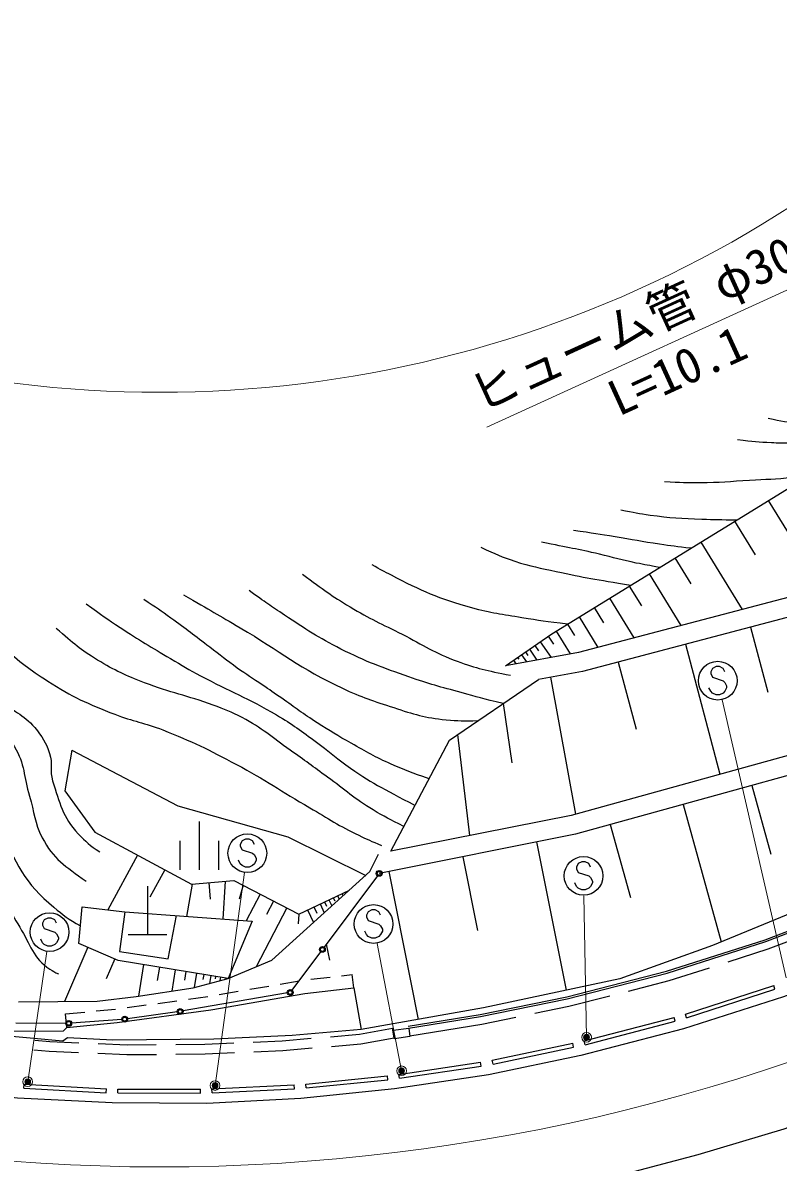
# Model space of a CAD drawing. Units: millimetres at full size, sheet at 1:1000; details may follow other scales. Extents: x 40000 to 680000, y 20000 to 380000.
# Drawn here: x 266579 to 305574, y 254796 to 313637 of the extents above; entities that cross this region are included whole.
import ezdxf
from ezdxf.enums import TextEntityAlignment as Align

# ---------------------------------------------------------------- set-up
doc = ezdxf.new("R2010")
doc.units = ezdxf.units.MM
doc.header["$LTSCALE"] = 1000
doc.header["$PDMODE"] = 32
doc.header["$PDSIZE"] = 500
for name, color, linetype, lineweight in [('M-BGD', 7, 'Continuous', 25), ('M-BMK', 2, 'Continuous', 13), ('M-STR-HTXT', 7, 'Continuous', 13), ('M-STR-STRC', 7, 'Continuous', 25)]:
    doc.layers.add(name, color=color, linetype=linetype, lineweight=lineweight)
doc.styles.add('ＭＳ ゴシック', font='')
doc.styles.get('ＭＳ ゴシック').set_extended_font_data('MS Gothic')

msp = doc.modelspace()

# ---------------------------------------------------------------- linework, layer by layer
at = {"layer": 'M-BGD'}
for p, q in [((293883, 282087), (308270, 290940)), ((305056, 288962), (307843, 284432)), ((303317, 287892), (304387, 286154)), ((301579, 286822), (303718, 283346)), ((300245, 286001), (301066, 284667)), ((298911, 285180), (300553, 282512)), ((297887, 284550), (298517, 283527)), ((296863, 283920), (298123, 281873)), ((296077, 283437), (296561, 282651)), ((294700, 282589), (295064, 281997)), ((295291, 282953), (296258, 281382)), ((291496, 280432), (293883, 282087)), ((293694, 281956), (293975, 281549)), ((294108, 282225), (294836, 281042)), ((304149, 282425), (305033, 279070)), ((292729, 281287), (293116, 280728)), ((293008, 281480), (293202, 281201)), ((293288, 281674), (293851, 280862)), ((300794, 281542), (302561, 274831)), ((291907, 280717), (292036, 280531)), ((292112, 280859), (292177, 280766)), ((292318, 281002), (292576, 280629)), ((292523, 281144), (292652, 280958)), ((297319, 280627), (298234, 277152)), ((288605, 276595), (293199, 279726)), ((293817, 279839), (295106, 272770)), ((291368, 278478), (291822, 275421)), ((285578, 270852), (288605, 276595)), ((289018, 276877), (289632, 271660)), ((304217, 274252), (305199, 270702)), ((300667, 273270), (302630, 266170)), ((275682, 272393), (275682, 269893)), ((296903, 272229), (297944, 268465)), ((274682, 271393), (274682, 269893)), ((276682, 271393), (276682, 269893)), ((293105, 271333), (294633, 263674)), ((272492, 270659), (270970, 267831)), ((289286, 270572), (290048, 266753)), ((273906, 269898), (273145, 268484)), ((285468, 269810), (286991, 262173)), ((273017, 269058), (273017, 266558)), ((275325, 269160), (275031, 267492)), ((276175, 269235), (276250, 268385)), ((277025, 269310), (276909, 267354)), ((277475, 269350), (280820, 267606)), ((277954, 269100), (277749, 268385)), ((278834, 268641), (278117, 267265)), ((280820, 267606), (283442, 268852)), ((282378, 268347), (282530, 268028)), ((282604, 268454), (282680, 268294)), ((282830, 268561), (282917, 268378)), ((283056, 268669), (283099, 268577)), ((283282, 268776), (283304, 268728)), ((280210, 267924), (278630, 264893)), ((279522, 268283), (279164, 267595)), ((281271, 267821), (281581, 267170)), ((281597, 267975), (281752, 267650)), ((281923, 268130), (282139, 267674)), ((282150, 268238), (282259, 268011)), ((280820, 267606), (280788, 267099)), ((272017, 266558), (274017, 266558)), ((282246, 266055), (282411, 265230)), ((305064, 265811), (306847, 266493)), ((269931, 265893), (268725, 263097)), ((302984, 265146), (305064, 265811)), ((271329, 265290), (270887, 264265)), ((272818, 264999), (272552, 263370)), ((273633, 264866), (273521, 264180)), ((299951, 264176), (302031, 264841)), ((274447, 264733), (274267, 263632)), ((274998, 264643), (274925, 264199)), ((275548, 264553), (275427, 263814)), ((275917, 264493), (275874, 264225)), ((276287, 264432), (276221, 264029)), ((276533, 264392), (276513, 264268)), ((276780, 264352), (276751, 264173)), ((277027, 264312), (277021, 264277)), ((281448, 264245), (282441, 264358)), ((283038, 264425), (283588, 264487)), ((283667, 263792), (283588, 264487)), ((272438, 263352), (275381, 263802)), ((276714, 263453), (277700, 263623)), ((278291, 263725), (279276, 263895)), ((279868, 263997), (280853, 264166)), ((283667, 263792), (284041, 261647)), ((297844, 263635), (299951, 264176)), ((300782, 262441), (305346, 263922)), ((273547, 262999), (274538, 263135)), ((275132, 263217), (276123, 263353)), ((294768, 262846), (296875, 263387)), ((268779, 262456), (269774, 262550)), ((268844, 261760), (268779, 262456)), ((270372, 262606), (271365, 262699)), ((271365, 262699), (271367, 262699)), ((271962, 262781), (272952, 262917)), ((293015, 262488), (294768, 262846)), ((300844, 262251), (300782, 262441)), ((286550, 261321), (290282, 261931)), ((290282, 261931), (292035, 262289)), ((295557, 261059), (300203, 262273)), ((295607, 260865), (300253, 262080)), ((300253, 262080), (300203, 262273)), ((282464, 261277), (283958, 261401)), ((283958, 261401), (285664, 261714)), ((285755, 261223), (285664, 261714)), ((267202, 261099), (267974, 261022)), ((267974, 261022), (269470, 260960)), ((270469, 260918), (271965, 260856)), ((271965, 260856), (273472, 260866)), ((274471, 260873), (275978, 260884)), ((275978, 260884), (277477, 260953)), ((278475, 260999), (279974, 261069)), ((279974, 261069), (281468, 261194)), ((280006, 260570), (281517, 260696)), ((282513, 260779), (284024, 260905)), ((284024, 260905), (285755, 261223)), ((290815, 260057), (294971, 260941)), ((295607, 260865), (295557, 261059)), ((267143, 260602), (267938, 260523)), ((267938, 260523), (269448, 260460)), ((270447, 260419), (271956, 260356)), ((271956, 260356), (273474, 260366)), ((274474, 260373), (275991, 260384)), ((275991, 260384), (277499, 260454)), ((278498, 260500), (280006, 260570)), ((285998, 259331), (290210, 259954)), ((290857, 259861), (290815, 260057)), ((281185, 258832), (285409, 259256)), ((286027, 259133), (285998, 259331)), ((266634, 258618), (266645, 258818)), ((266645, 258818), (270893, 258584)), ((271487, 258574), (275746, 258565)), ((271487, 258374), (271487, 258574)), ((276344, 258585), (280591, 258783)), ((276353, 258385), (276344, 258585)), ((281204, 258633), (281185, 258832))]:
    msp.add_line(p, q, dxfattribs=at)
for points in [[(331824, 300322), (319808, 290935), (310521, 285137), (295260, 281119), (291496, 280432)], [(332565, 299632), (320383, 290115), (310922, 284208), (295478, 280142), (293199, 279726)], [(336976, 295519), (333669, 292127), (328507, 287543), (323944, 284051), (317418, 279820), (314295, 278076), (294879, 272707), (285578, 270852)], [(337707, 294837), (334360, 291403), (329143, 286771), (324520, 283233), (317934, 278963), (314678, 277145), (295110, 271733), (284977, 269712)], [(341707, 291108), (337870, 287613), (332488, 282710), (325334, 277312), (320840, 274155), (315001, 271173), (305989, 267547), (302181, 265985)], [(269110, 276073), (268748, 273966), (270290, 271843), (275285, 269156), (277475, 269350)], [(269110, 276073), (274574, 273205), (280264, 271599), (284279, 269609)], [(279430, 265226), (284499, 269808), (284934, 270702)], [(286469, 261814), (290191, 262423), (294656, 263333), (299812, 264657), (304899, 266283), (309385, 268001)], [(286485, 261716), (290210, 262325), (294678, 263236), (299840, 264561), (304932, 266188), (309421, 267907)], [(271853, 267726), (271579, 265683), (274083, 265304), (274511, 267531)], [(302181, 265985), (297401, 264258), (290355, 262772), (284041, 261647)], [(275381, 263802), (277175, 264287), (279430, 265226)], [(268844, 261760), (271445, 262003), (276291, 262669), (281146, 263507), (283667, 263792)], [(300844, 262251), (305408, 263732), (305346, 263922)], [(266360, 263083), (270416, 263106), (272438, 263352)], [(263569, 261509), (265565, 261560), (268676, 261583), (268844, 261760)], [(268888, 261218), (268649, 261051), (263569, 261509)], [(284041, 261647), (280492, 261341), (276439, 261150), (271223, 261105), (268888, 261218)], [(290857, 259861), (295012, 260745), (294971, 260941)], [(286027, 259133), (290240, 259756), (290210, 259954)], [(281204, 258633), (285429, 259057), (285409, 259256)], [(266634, 258618), (270882, 258384), (270893, 258584)], [(271487, 258374), (275746, 258365), (275746, 258565)], [(276353, 258385), (280600, 258583), (280591, 258783)]]:
    msp.add_lwpolyline(points, dxfattribs=at)
for points in [[(277175, 264287), (271508, 265213), (269472, 266091), (269643, 267987), (271853, 267726), (278411, 267244)], [(285705, 261609), (286500, 261722), (286562, 261283), (285767, 261170)]]:
    msp.add_lwpolyline(points, close=True, dxfattribs=at)
for points, knots in [([(305051, 293226), (305786, 293067), (306028, 293005), (306665, 292977), (307179, 292955), (307468, 292986), (307981, 293021), (308350, 293047), (308474, 293057), (308924, 293106)], [0, 0, 0, 0, 1, 1, 1, 2, 2, 2, 3, 3, 3, 3]), ([(308578, 292043), (307406, 291955), (307076, 291908), (306111, 291920), (305768, 291924), (305576, 291930), (305234, 291945), (304542, 291975), (304312, 292008), (303468, 292095)], [0, 0, 0, 0, 1, 1, 1, 2, 2, 2, 3, 3, 3, 3]), ([(299699, 289946), (300579, 289902), (300825, 289896), (301547, 289897), (302546, 289898), (303104, 289962), (304100, 290017), (304952, 290063), (305431, 290082), (306280, 290158), (306615, 290188), (306724, 290197), (307136, 290242)], [0, 0, 0, 0, 1, 1, 1, 2, 2, 2, 3, 3, 3, 4, 4, 4, 4]), ([(303427, 287959), (302568, 287958), (302332, 287963), (301632, 287991), (300586, 288031), (299996, 288050), (298961, 288201), (298368, 288288), (298160, 288320), (297449, 288468)], [0, 0, 0, 0, 1, 1, 1, 2, 2, 2, 3, 3, 3, 3]), ([(294999, 287441), (296044, 287285), (296311, 287244), (297150, 287110), (298047, 286966), (298544, 286854), (299443, 286726), (300081, 286635), (300291, 286608), (301081, 286516)], [0, 0, 0, 0, 1, 1, 1, 2, 2, 2, 3, 3, 3, 3]), ([(299454, 285515), (298873, 285612), (298716, 285643), (298246, 285738), (297497, 285890), (297088, 286023), (296343, 286194), (295184, 286459), (294804, 286528), (293361, 286813)], [0, 0, 0, 0, 1, 1, 1, 2, 2, 2, 3, 3, 3, 3]), ([(290225, 286555), (291028, 286177), (291281, 286066), (291986, 285828), (292799, 285554), (293282, 285494), (294118, 285304), (295609, 284967), (296120, 284902), (297968, 284600)], [0, 0, 0, 0, 1, 1, 1, 2, 2, 2, 3, 3, 3, 3]), ([(294700, 282589), (293572, 282721), (293263, 282759), (292348, 282910), (291330, 283077), (290751, 283149), (289757, 283423), (288071, 283887), (287159, 284298), (285608, 285104), (285213, 285309), (285068, 285375), (284606, 285649)], [0, 0, 0, 0, 1, 1, 1, 2, 2, 2, 3, 3, 3, 4, 4, 4, 4]), ([(281018, 285164), (282141, 284325), (282479, 284074), (283476, 283470), (284490, 282857), (285106, 282596), (286163, 282060), (287264, 281501), (287840, 281086), (289001, 280666), (290046, 280287), (290472, 280194), (291754, 279943)], [0, 0, 0, 0, 1, 1, 1, 2, 2, 2, 3, 3, 3, 4, 4, 4, 4]), ([(291368, 278478), (290322, 278742), (290047, 278814), (289206, 279047), (288149, 279342), (287549, 279486), (286514, 279855), (285117, 280352), (284324, 280627), (283000, 281296), (281817, 281894), (281198, 282316), (280093, 283048), (279368, 283528), (279125, 283693), (278266, 284318)], [0, 0, 0, 0, 1, 1, 1, 2, 2, 2, 3, 3, 3, 4, 4, 4, 5, 5, 5, 5]), ([(269851, 283633), (270684, 283030), (270915, 282870), (271613, 282405), (272605, 281743), (273183, 281407), (274210, 280801), (274808, 280448), (275139, 280242), (275751, 279914), (277273, 279100), (278191, 278765), (279680, 277894), (280521, 277402), (280949, 277057), (281738, 276486), (282345, 276046), (282650, 275754), (283259, 275317), (284571, 274373), (285114, 274136), (286825, 273219)], [0, 0, 0, 0, 1, 1, 1, 2, 2, 2, 3, 3, 3, 4, 4, 4, 5, 5, 5, 6, 6, 6, 7, 7, 7, 7]), ([(287553, 274601), (286623, 274918), (286348, 275017), (285602, 275349), (284768, 275719), (284328, 275986), (283531, 276431), (282830, 276822), (282447, 277059), (281770, 277490), (281041, 277955), (280662, 278261), (279950, 278753), (279554, 279026), (279332, 279180), (278934, 279450), (278434, 279790), (278140, 279961), (277649, 280314), (277085, 280722), (276784, 280971), (276228, 281390), (275447, 281978), (275025, 282329), (274227, 282894), (273684, 283279), (273504, 283404), (272822, 283857)], [0, 0, 0, 0, 1, 1, 1, 2, 2, 2, 3, 3, 3, 4, 4, 4, 5, 5, 5, 6, 6, 6, 7, 7, 7, 8, 8, 8, 9, 9, 9, 9]), ([(274868, 284104), (276297, 283276), (276658, 283065), (277802, 282395), (279868, 281186), (280905, 280282), (283075, 279273), (284079, 278806), (284675, 278614), (285727, 278270), (286755, 277933), (287349, 277746), (288426, 277646), (289068, 277587), (289318, 277572), (290076, 277598)], [0, 0, 0, 0, 1, 1, 1, 2, 2, 2, 3, 3, 3, 4, 4, 4, 5, 5, 5, 5]), ([(286255, 272138), (285496, 272504), (285273, 272629), (284668, 272988), (283691, 273566), (283228, 274019), (282307, 274682), (281555, 275224), (281146, 275547), (280384, 276076), (279423, 276743), (278941, 277216), (277901, 277753), (277336, 278045), (277004, 278183), (276407, 278401), (275039, 278900), (274221, 279029), (272863, 279554), (271881, 279935), (271333, 280176), (270436, 280729), (269543, 281281), (269231, 281553), (268304, 282364)], [0, 0, 0, 0, 1, 1, 1, 2, 2, 2, 3, 3, 3, 4, 4, 4, 5, 5, 5, 6, 6, 6, 7, 7, 7, 8, 8, 8, 8]), ([(261738, 281577), (262224, 280605), (262355, 280317), (262829, 279556), (263164, 279016), (263296, 278663), (263737, 278206), (264165, 277762), (264570, 277717), (265053, 277335), (265526, 276961), (265831, 276761), (266149, 276250), (266698, 275368), (266613, 274697), (266918, 273704), (267175, 272863), (267177, 272332), (267583, 271551), (268157, 270445), (268752, 270101), (269844, 269301)], [0, 0, 0, 0, 1, 1, 1, 2, 2, 2, 3, 3, 3, 4, 4, 4, 5, 5, 5, 6, 6, 6, 7, 7, 7, 7]), ([(265472, 281462), (266522, 280558), (266881, 280278), (267869, 279640), (269136, 278821), (269925, 278475), (271330, 277926), (272277, 277557), (272857, 277489), (273804, 277121), (275332, 276527), (276155, 276105), (277604, 275339), (279121, 274536), (279903, 273964), (281389, 273104), (282373, 272534), (282898, 272164), (283925, 271676), (284380, 271461), (284537, 271383), (285101, 271150)], [0, 0, 0, 0, 1, 1, 1, 2, 2, 2, 3, 3, 3, 4, 4, 4, 5, 5, 5, 6, 6, 6, 7, 7, 7, 7]), ([(263453, 280779), (264291, 279771), (264546, 279444), (265360, 278702), (266037, 278085), (266606, 277942), (267194, 277238), (267579, 276777), (267771, 276476), (267966, 275908), (268147, 275379), (267947, 275017), (268120, 274486), (268487, 273359), (268627, 272615), (269443, 271757), (269834, 271346), (270025, 271161), (270553, 270823)], [0, 0, 0, 0, 1, 1, 1, 2, 2, 2, 3, 3, 3, 4, 4, 4, 5, 5, 5, 6, 6, 6, 6]), ([(261916, 279015), (262338, 278437), (262454, 278276), (262826, 277824), (263169, 277408), (263410, 277215), (263736, 276786), (264135, 276261), (264446, 276005), (264686, 275391), (265171, 274147), (264867, 273271), (265405, 272048), (266184, 270281), (266686, 269178), (268184, 267960), (268690, 267548), (268910, 267352), (269554, 267004)], [0, 0, 0, 0, 1, 1, 1, 2, 2, 2, 3, 3, 3, 4, 4, 4, 5, 5, 5, 6, 6, 6, 6]), ([(261515, 278462), (262032, 277606), (262306, 277262), (262463, 276384), (262555, 275866), (262532, 275565), (262544, 275038), (262561, 274251), (262214, 273765), (262482, 273025), (262738, 272318), (263138, 272053), (263564, 271433), (264135, 270604), (264501, 270170), (265038, 269319), (265614, 268408), (265847, 267843), (266421, 266931), (266976, 266048), (267096, 265315), (267981, 264765), (268145, 264663), (268217, 264604), (268416, 264530)], [0, 0, 0, 0, 1, 1, 1, 2, 2, 2, 3, 3, 3, 4, 4, 4, 5, 5, 5, 6, 6, 6, 7, 7, 7, 8, 8, 8, 8])]:
    msp.add_open_spline(points, degree=3, knots=knots, dxfattribs=at)
at = {"layer": 'M-BMK'}
msp.add_arc((273661, 354554), 100000, 261.16287, 317.00339, dxfattribs=at)
at = {"layer": 'M-STR-HTXT'}
for p, q in [((305989, 264325), (302681, 278677)), ((276503, 258756), (278032, 269764)), ((295680, 261246), (295544, 268549)), ((286134, 259515), (284878, 266085)), ((266833, 258951), (267814, 265681))]:
    msp.add_line(p, q, dxfattribs=at)
msp.add_lwpolyline([(311810, 296321), (308999, 301186), (290535, 292750)], dxfattribs=at)
for centre, radius in [((295680, 261246), 150), ((295680, 261246), 120), ((295680, 261246), 90), ((295680, 261246), 60), ((295680, 261246), 30), ((295680, 261246), 20), ((286134, 259515), 150), ((286134, 259515), 120), ((286134, 259515), 90), ((286134, 259515), 60), ((286134, 259515), 30), ((286134, 259515), 20), ((266833, 258951), 150), ((266833, 258951), 120), ((266833, 258951), 90), ((266833, 258951), 60), ((266833, 258951), 30), ((266833, 258951), 20), ((276503, 258756), 150), ((276503, 258756), 120), ((276503, 258756), 90), ((276503, 258756), 60), ((276503, 258756), 30), ((276503, 258756), 20)]:
    msp.add_circle(centre, radius, dxfattribs=at)
msp.add_arc((273661, 354554), 60000, 261.16287, 317.00339, dxfattribs=at)
for p in [(295680, 261246), (286134, 259515), (266833, 258951), (276503, 258756)]:
    msp.add_point(p, dxfattribs=at)
at = {"layer": 'M-STR-STRC'}
for p, q in [((302181, 280299), (302090, 280117)), ((302090, 280117), (302090, 280026)), ((302363, 280390), (302181, 280299)), ((302544, 280390), (302363, 280390)), ((302726, 280299), (302544, 280390)), ((302817, 280117), (302726, 280299)), ((302090, 280026), (302181, 279844)), ((302181, 279844), (302726, 279663)), ((302726, 279663), (302817, 279572)), ((302817, 279572), (302908, 279390)), ((302090, 279117), (301999, 279299)), ((302181, 279026), (302090, 279117)), ((302363, 278935), (302181, 279026)), ((302544, 278935), (302363, 278935)), ((302726, 279026), (302544, 278935)), ((302817, 279117), (302726, 279026)), ((302908, 279299), (302817, 279117)), ((302908, 279390), (302908, 279299)), ((277897, 271389), (277806, 271207)), ((278078, 271480), (277897, 271389)), ((278260, 271480), (278078, 271480)), ((278442, 271389), (278260, 271480)), ((278533, 271207), (278442, 271389)), ((277806, 271207), (277806, 271116)), ((277806, 271116), (277897, 270935)), ((277897, 270935), (278442, 270753)), ((278442, 270753), (278533, 270662)), ((277806, 270207), (277715, 270389)), ((277897, 270116), (277806, 270207)), ((278078, 270026), (277897, 270116)), ((278442, 270116), (278260, 270026)), ((278533, 270207), (278442, 270116)), ((278533, 270662), (278624, 270480)), ((278624, 270389), (278533, 270207)), ((278624, 270480), (278624, 270389)), ((295252, 270219), (295162, 270037)), ((295434, 270310), (295252, 270219)), ((295616, 270310), (295434, 270310)), ((295798, 270219), (295616, 270310)), ((295889, 270037), (295798, 270219)), ((278260, 270026), (278078, 270026)), ((284888, 269592), (282133, 265904)), ((295162, 270037), (295162, 269946)), ((295162, 269946), (295252, 269764)), ((295252, 269764), (295798, 269582)), ((295798, 269582), (295889, 269491)), ((295162, 269037), (295071, 269219)), ((295252, 268946), (295162, 269037)), ((295434, 268855), (295252, 268946)), ((295798, 268946), (295616, 268855)), ((295889, 269037), (295798, 268946)), ((295889, 269491), (295980, 269310)), ((295980, 269219), (295889, 269037)), ((295980, 269310), (295980, 269219)), ((295616, 268855), (295434, 268855)), ((284412, 267733), (284321, 267551)), ((284593, 267824), (284412, 267733)), ((284775, 267824), (284593, 267824)), ((284957, 267733), (284775, 267824)), ((285048, 267551), (284957, 267733)), ((267687, 267315), (267596, 267133)), ((267869, 267406), (267687, 267315)), ((268051, 267406), (267869, 267406)), ((268232, 267315), (268051, 267406)), ((268323, 267133), (268232, 267315)), ((284321, 267551), (284321, 267460)), ((284321, 267460), (284412, 267278)), ((284412, 267278), (284957, 267096)), ((267596, 267133), (267596, 267043)), ((267596, 267043), (267687, 266861)), ((267687, 266861), (268232, 266679)), ((268232, 266679), (268323, 266588)), ((268323, 266588), (268414, 266406)), ((284321, 266551), (284230, 266733)), ((284412, 266460), (284321, 266551)), ((284957, 267096), (285048, 267005)), ((285048, 266551), (284957, 266460)), ((285048, 267005), (285139, 266824)), ((285139, 266733), (285048, 266551)), ((285139, 266824), (285139, 266733)), ((267596, 266133), (267505, 266315)), ((267687, 266043), (267596, 266133)), ((267869, 265952), (267687, 266043)), ((268232, 266043), (268051, 265952)), ((268323, 266133), (268232, 266043)), ((268414, 266315), (268323, 266133)), ((268414, 266406), (268414, 266315)), ((284593, 266369), (284412, 266460)), ((284775, 266369), (284593, 266369)), ((284957, 266460), (284775, 266369)), ((268051, 265952), (267869, 265952)), ((281954, 265663), (280473, 263681)), ((280236, 263535), (274849, 262606)), ((274553, 262560), (271987, 262202)), ((268800, 261966), (266221, 261971)), ((271689, 262170), (269100, 261977))]:
    msp.add_line(p, q, dxfattribs=at)
for points in [[(310666, 265143), (305839, 263343), (300681, 261677), (295393, 260304), (290627, 259306), (285771, 258587), (280936, 258087), (276082, 257821), (271191, 257861), (266305, 258099), (261396, 258617), (257460, 259202), (253444, 259916), (248993, 260947), (244362, 262170), (239953, 263463), (232931, 265798), (225239, 268561), (220022, 270561)], [(230205, 260312), (233426, 259146), (237752, 257641), (242162, 256224), (246443, 255008), (251146, 253863), (254598, 253128), (258246, 252502), (262585, 251931), (267535, 251500), (272965, 251361), (277531, 251480), (282471, 251722), (287785, 252283), (291984, 252936), (296690, 253935), (301434, 255193), (305878, 256523), (308901, 257590), (311309, 258505)]]:
    msp.add_lwpolyline(points, dxfattribs=at)
for centre, radius in [((302453, 279663), 1000), ((278169, 270753), 1000), ((295525, 269582), 1000), ((284977, 269712), 150), ((284977, 269712), 120), ((284977, 269712), 100), ((284684, 267096), 1000), ((267960, 266679), 1000), ((282044, 265784), 150), ((282044, 265784), 120), ((282044, 265784), 100), ((280383, 263560), 150), ((280383, 263560), 120), ((280383, 263560), 100), ((274702, 262580), 150), ((274702, 262580), 120), ((274702, 262580), 100), ((268950, 261966), 150), ((268950, 261966), 120), ((268950, 261966), 100), ((271839, 262181), 150), ((271839, 262181), 120), ((271839, 262181), 100)]:
    msp.add_circle(centre, radius, dxfattribs=at)

# ---------------------------------------------------------------- texts
at = {"layer": 'M-STR-HTXT', "style": 'ＭＳ ゴシック'}
msp.add_text('ヒューム管 φ300', height=1833, rotation=24.555, dxfattribs=at).set_placement((290431, 292977), align=Align.BOTTOM_LEFT)
msp.add_text('L=10.1', height=1833, rotation=24.555, dxfattribs=at).set_placement((299975, 296513), align=Align.TOP_CENTER)

doc.saveas('drawing.dxf')
